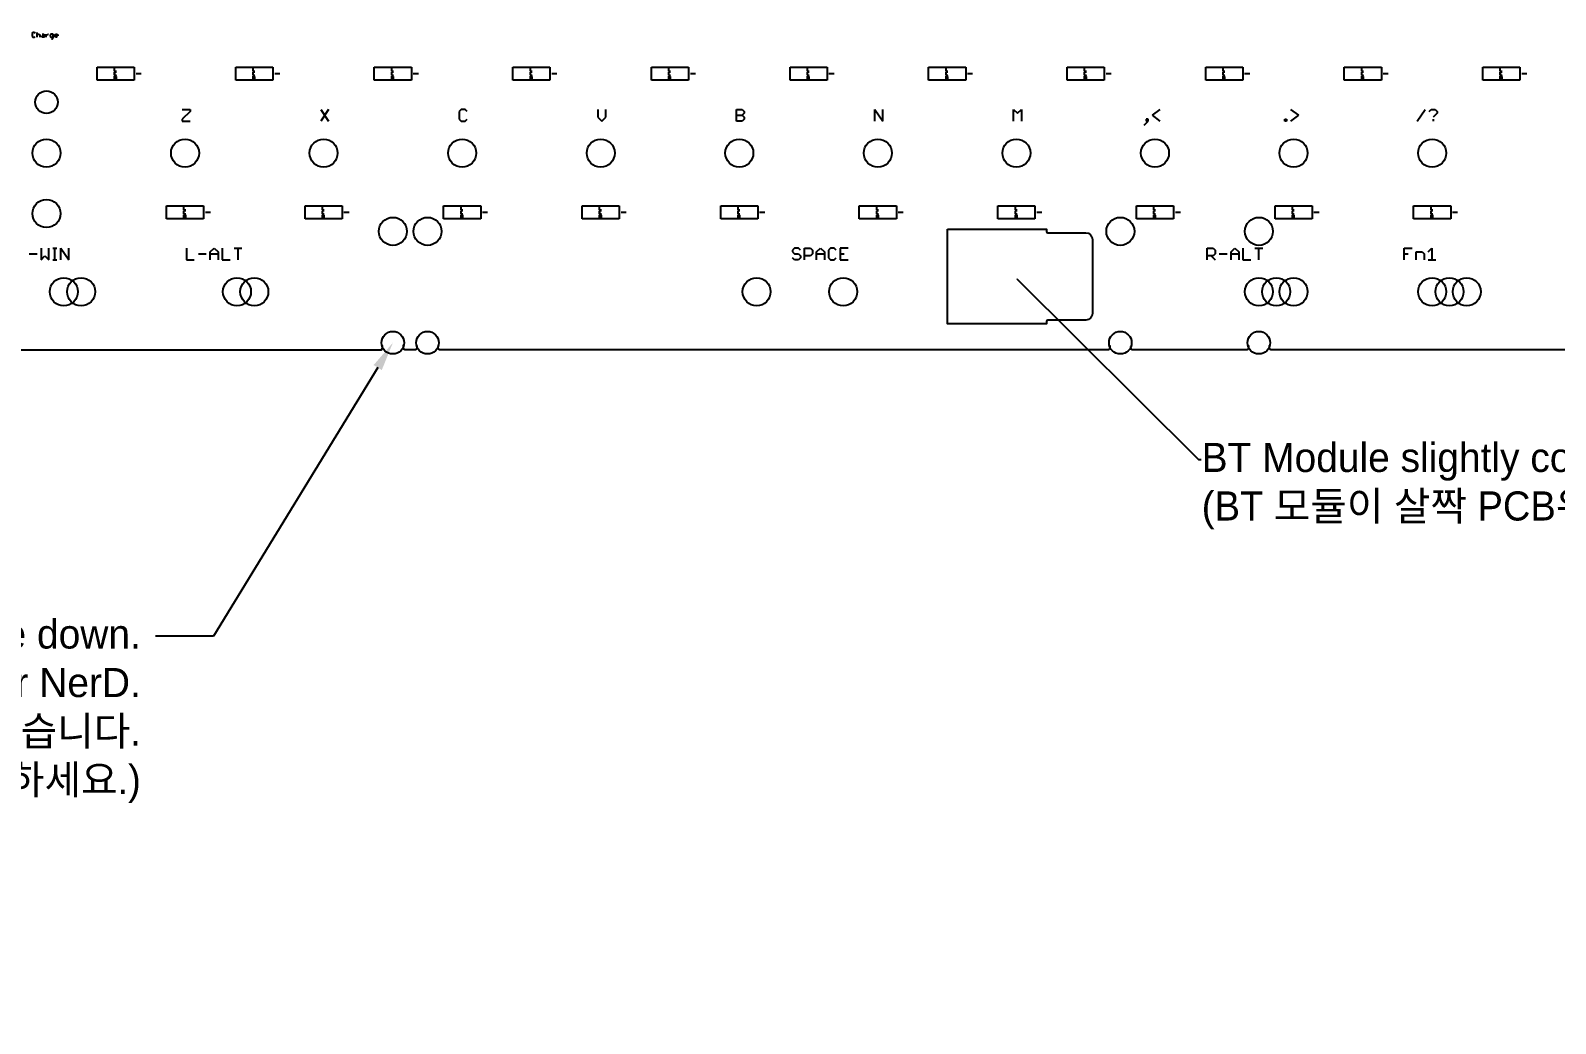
# Model space of a CAD drawing. Extents: x -204 to 409, y -450 to 97.
# Drawn here: x 21.6 to 231.3, y -176.7 to -40.3 of the extents above; entities that cross this region are included whole.
import ezdxf
from ezdxf import colors
from ezdxf.entities.mleader import LeaderData, LeaderLine
from ezdxf.math import Vec2, Vec3

# ---------------------------------------------------------------- set-up
doc = ezdxf.new("R2010")
doc.units = 0
doc.header["$MEASUREMENT"] = 0
doc.layers.get('0').update_dxf_attribs({"linetype": 'CONTINUOUS'})
for name, color, linetype in [('BT Module', 3, 'CONTINUOUS'), ('Key Name', 253, 'CONTINUOUS'), ('On-PCB LEDs', 6, 'CONTINUOUS'), ('OutLine', 7, 'CONTINUOUS'), ('Stabilizers', 1, 'CONTINUOUS'), ('Switches_ETC', 4, 'CONTINUOUS'), ('Switches_Winkey87', 2, 'CONTINUOUS')]:
    doc.layers.add(name, color=color, linetype=linetype)

msp = doc.modelspace()

# ---------------------------------------------------------------- linework, layer by layer
at = {"layer": 'BT Module'}
msp.add_lwpolyline([(147.7, -67.6), (161.2775, -67.6, -0.05608196), (161.3, -67.8), (161.3, -67.9, 0.41421356), (161.5, -68.1), (166.7, -68.1, -0.41421356), (167.6, -69), (167.6, -79.2, -0.41421356), (166.7, -80.1), (161.5, -80.1, 0.41421356), (161.3, -80.3), (161.3, -80.4, -0.05608196), (161.2775, -80.6), (147.7, -80.6)], format="xyb", close=True, dxfattribs=at)
at = {"layer": 'Key Name'}
for p, q in [((21.9437, -40.5948), (21.8354, -40.7031)), ((21.8354, -40.7031), (21.8354, -41.1363)), ((21.8354, -41.1363), (21.9437, -41.2446)), ((22.1603, -40.5948), (21.9437, -40.5948)), ((21.9437, -41.2446), (22.1603, -41.2446)), ((22.2686, -40.7031), (22.1603, -40.5948)), ((22.1603, -41.2446), (22.2686, -41.1363)), ((22.48, -40.5948), (22.48, -41.2446)), ((22.48, -40.9197), (22.5882, -40.8114)), ((22.5882, -40.8114), (22.8048, -40.8114)), ((22.8048, -40.8114), (22.9131, -40.9197)), ((22.9131, -40.9197), (22.9131, -41.2446)), ((23.1245, -41.1363), (23.2328, -41.028)), ((23.2328, -41.2446), (23.1245, -41.1363)), ((23.2328, -40.8114), (23.4494, -40.8114)), ((23.2328, -41.028), (23.5577, -41.028)), ((23.5577, -41.2446), (23.2328, -41.2446)), ((23.4494, -40.8114), (23.5577, -40.9197)), ((23.5577, -40.9197), (23.5577, -41.2446)), ((23.7691, -41.2446), (23.7691, -40.8114)), ((23.7691, -41.028), (23.9856, -40.8114)), ((23.9856, -40.8114), (24.0939, -40.8114)), ((24.4145, -40.8114), (24.3062, -40.9197)), ((24.3062, -40.9197), (24.3062, -41.1363)), ((24.3062, -41.1363), (24.4145, -41.2446)), ((24.7393, -40.8114), (24.4145, -40.8114)), ((24.4145, -41.2446), (24.7393, -41.2446)), ((24.5228, -41.4612), (24.6311, -41.4612)), ((24.6311, -41.4612), (24.7393, -41.3529)), ((24.7393, -41.3529), (24.7393, -40.8114)), ((24.9507, -40.9197), (25.059, -40.8114)), ((24.9507, -41.1363), (24.9507, -40.9197)), ((25.3839, -41.028), (24.9507, -41.028)), ((25.059, -41.2446), (24.9507, -41.1363)), ((25.059, -40.8114), (25.2756, -40.8114)), ((25.2756, -41.2446), (25.059, -41.2446)), ((25.2756, -40.8114), (25.3839, -40.9197)), ((25.3839, -40.9197), (25.3839, -41.028)), ((42.4615, -51.1443), (43.5462, -51.1443)), ((43.5462, -51.4155), (42.4615, -52.5001)), ((43.5462, -51.1443), (43.5462, -51.4155)), ((61.5115, -51.1443), (62.5962, -52.7713)), ((62.5962, -51.1443), (61.5115, -52.7713)), ((80.8327, -51.1443), (80.5615, -51.4155)), ((80.5615, -51.4155), (80.5615, -52.5001)), ((81.375, -51.1443), (80.8327, -51.1443)), ((81.6462, -51.4155), (81.375, -51.1443)), ((99.6115, -51.1443), (99.6115, -52.229)), ((99.6115, -52.229), (100.1539, -52.7713)), ((100.1539, -52.7713), (100.6962, -52.229)), ((100.6962, -52.229), (100.6962, -51.1443)), ((118.6615, -52.7713), (118.6615, -51.1443)), ((118.6615, -51.1443), (119.475, -51.1443)), ((118.6615, -51.9578), (119.475, -51.9578)), ((119.475, -51.1443), (119.7462, -51.4155)), ((119.7462, -51.6866), (119.475, -51.9578)), ((119.475, -51.9578), (119.7462, -52.229)), ((119.7462, -51.4155), (119.7462, -51.6866)), ((119.7462, -52.229), (119.7462, -52.5001)), ((137.7115, -52.7713), (137.7115, -51.1443)), ((137.7115, -51.1443), (138.7962, -52.7713)), ((138.7962, -52.7713), (138.7962, -51.1443)), ((156.7615, -52.7713), (156.7615, -51.1443)), ((156.7615, -51.1443), (157.3039, -51.6866)), ((157.3039, -51.6866), (157.8462, -51.1443)), ((157.8462, -51.1443), (157.8462, -52.7713)), ((176.8962, -51.1443), (175.8115, -51.9578)), ((175.8115, -51.9578), (176.8962, -52.7713)), ((194.8615, -51.1443), (195.9462, -51.9578)), ((195.9462, -51.9578), (194.8615, -52.7713)), ((212.2744, -52.7713), (213.359, -51.1443)), ((213.9115, -51.4155), (214.1827, -51.1443)), ((214.1827, -51.1443), (214.725, -51.1443)), ((214.9962, -51.6866), (214.4539, -52.229)), ((214.725, -51.1443), (214.9962, -51.4155)), ((214.9962, -51.4155), (214.9962, -51.6866)), ((42.4615, -52.5001), (42.4615, -52.7713)), ((42.4615, -52.7713), (43.5462, -52.7713)), ((80.5615, -52.5001), (80.8327, -52.7713)), ((80.8327, -52.7713), (81.375, -52.7713)), ((81.375, -52.7713), (81.6462, -52.5001)), ((119.475, -52.7713), (118.6615, -52.7713)), ((119.7462, -52.5001), (119.475, -52.7713)), ((174.7201, -53.3136), (175.2624, -52.7713)), ((175.2624, -52.5001), (174.9913, -52.5001)), ((174.9913, -52.5001), (174.9913, -52.7713)), ((174.9913, -52.7713), (175.2624, -52.7713)), ((175.2624, -52.7713), (175.2624, -52.5001)), ((194.043, -52.7713), (194.043, -52.5001)), ((194.043, -52.5001), (194.3141, -52.5001)), ((194.3141, -52.7713), (194.043, -52.7713)), ((194.3141, -52.5001), (194.3141, -52.7713)), ((214.4539, -52.5001), (214.4539, -52.7713)), ((21.427, -71.0078), (22.5117, -71.0078)), ((23.0642, -70.1943), (23.0642, -71.8213)), ((23.0642, -71.8213), (23.6065, -71.279)), ((23.6065, -71.279), (24.1488, -71.8213)), ((24.1488, -71.8213), (24.1488, -70.1943)), ((24.7013, -70.1943), (25.2437, -70.1943)), ((24.9725, -71.8213), (24.9725, -70.1943)), ((25.7928, -71.8213), (25.7928, -70.1943)), ((25.7928, -70.1943), (26.8774, -71.8213)), ((26.8774, -71.8213), (26.8774, -70.1943)), ((43.0567, -70.1943), (43.0567, -71.8213)), ((44.6938, -71.0078), (45.7785, -71.0078)), ((46.331, -70.7366), (46.8733, -70.1943)), ((46.331, -71.8213), (46.331, -70.7366)), ((46.331, -71.0078), (47.4156, -71.0078)), ((46.8733, -70.1943), (47.4156, -70.7366)), ((47.4156, -70.7366), (47.4156, -71.8213)), ((47.9681, -70.1943), (47.9681, -71.8213)), ((49.6053, -70.1943), (50.6899, -70.1943)), ((50.1476, -71.8213), (50.1476, -70.1943)), ((126.6716, -70.1943), (126.4004, -70.4655)), ((126.4004, -70.4655), (126.4004, -70.7366)), ((126.4004, -70.7366), (126.6716, -71.0078)), ((127.2139, -70.1943), (126.6716, -70.1943)), ((126.6716, -71.0078), (127.2139, -71.0078)), ((127.4851, -70.4655), (127.2139, -70.1943)), ((127.2139, -71.0078), (127.4851, -71.279)), ((127.4851, -71.279), (127.4851, -71.5501)), ((128.0376, -71.8213), (128.0376, -70.1943)), ((128.0376, -70.1943), (128.8511, -70.1943)), ((128.8511, -71.279), (128.0376, -71.279)), ((128.8511, -70.1943), (129.1222, -70.4655)), ((129.1222, -71.0078), (128.8511, -71.279)), ((129.1222, -70.4655), (129.1222, -71.0078)), ((129.6747, -70.7366), (130.217, -70.1943)), ((129.6747, -71.8213), (129.6747, -70.7366)), ((129.6747, -71.0078), (130.7594, -71.0078)), ((130.217, -70.1943), (130.7594, -70.7366)), ((130.7594, -70.7366), (130.7594, -71.8213)), ((131.583, -70.1943), (131.3119, -70.4655)), ((131.3119, -70.4655), (131.3119, -71.5501)), ((132.1254, -70.1943), (131.583, -70.1943)), ((132.3965, -70.4655), (132.1254, -70.1943)), ((134.0337, -70.1943), (132.949, -70.1943)), ((132.949, -70.1943), (132.949, -71.8213)), ((132.949, -71.0078), (133.4914, -71.0078)), ((183.3917, -71.8213), (183.3917, -70.1943)), ((183.3917, -70.1943), (184.2052, -70.1943)), ((184.2052, -71.279), (183.3917, -71.279)), ((183.934, -71.279), (184.4763, -71.8213)), ((184.2052, -70.1943), (184.4763, -70.4655)), ((184.4763, -71.0078), (184.2052, -71.279)), ((184.4763, -70.4655), (184.4763, -71.0078)), ((185.0288, -71.0078), (186.1135, -71.0078)), ((186.666, -70.7366), (187.2083, -70.1943)), ((186.666, -71.8213), (186.666, -70.7366)), ((186.666, -71.0078), (187.7506, -71.0078)), ((187.2083, -70.1943), (187.7506, -70.7366)), ((187.7506, -70.7366), (187.7506, -71.8213)), ((188.3031, -70.1943), (188.3031, -71.8213)), ((189.9403, -70.1943), (191.0249, -70.1943)), ((190.4826, -71.8213), (190.4826, -70.1943)), ((210.4785, -71.8213), (210.4785, -70.1943)), ((210.4785, -70.1943), (211.5631, -70.1943)), ((210.4785, -71.0078), (211.0208, -71.0078)), ((212.1156, -71.8213), (212.1156, -70.7366)), ((212.1156, -70.7366), (212.9291, -70.7366)), ((212.9291, -70.7366), (213.2003, -71.0078)), ((213.2003, -71.0078), (213.2003, -71.8213)), ((213.7528, -70.7366), (214.2951, -70.1943)), ((214.2951, -70.1943), (214.2951, -71.8213)), ((24.7013, -71.8213), (25.2437, -71.8213)), ((43.0567, -71.8213), (44.1413, -71.8213)), ((47.9681, -71.8213), (49.0528, -71.8213)), ((126.6716, -71.8213), (126.4004, -71.5501)), ((127.2139, -71.8213), (126.6716, -71.8213)), ((127.4851, -71.5501), (127.2139, -71.8213)), ((131.3119, -71.5501), (131.583, -71.8213)), ((131.583, -71.8213), (132.1254, -71.8213)), ((132.1254, -71.8213), (132.3965, -71.5501)), ((132.949, -71.8213), (134.0337, -71.8213)), ((188.3031, -71.8213), (189.3878, -71.8213)), ((213.7528, -71.8213), (214.8374, -71.8213))]:
    msp.add_line(p, q, dxfattribs=at)
at = {"layer": 'On-PCB LEDs'}
for p, q in [((30.7875, -47.125), (30.7875, -45.325)), ((30.7875, -45.325), (35.8875, -45.325)), ((33.143, -45.4498), (33.143, -45.8748)), ((33.143, -45.8748), (33.4263, -45.8748)), ((33.4263, -46.0123), (33.143, -46.0123)), ((33.143, -46.0123), (33.143, -46.4373)), ((35.8875, -45.325), (35.8875, -47.125)), ((49.8375, -47.125), (49.8375, -45.325)), ((49.8375, -45.325), (54.9375, -45.325)), ((52.193, -45.4498), (52.193, -45.8748)), ((52.193, -45.8748), (52.4763, -45.8748)), ((52.4763, -46.0123), (52.193, -46.0123)), ((52.193, -46.0123), (52.193, -46.4373)), ((54.9375, -45.325), (54.9375, -47.125)), ((68.8875, -47.125), (68.8875, -45.325)), ((68.8875, -45.325), (73.9875, -45.325)), ((71.243, -45.4498), (71.243, -45.8748)), ((71.243, -45.8748), (71.5263, -45.8748)), ((71.5263, -46.0123), (71.243, -46.0123)), ((71.243, -46.0123), (71.243, -46.4373)), ((73.9875, -45.325), (73.9875, -47.125)), ((87.9375, -47.125), (87.9375, -45.325)), ((87.9375, -45.325), (93.0375, -45.325)), ((90.293, -45.4498), (90.293, -45.8748)), ((90.293, -45.8748), (90.5763, -45.8748)), ((90.5763, -46.0123), (90.293, -46.0123)), ((90.293, -46.0123), (90.293, -46.4373)), ((93.0375, -45.325), (93.0375, -47.125)), ((106.9875, -47.125), (106.9875, -45.325)), ((106.9875, -45.325), (112.0875, -45.325)), ((109.343, -45.4498), (109.343, -45.8748)), ((109.343, -45.8748), (109.6263, -45.8748)), ((109.6263, -46.0123), (109.343, -46.0123)), ((109.343, -46.0123), (109.343, -46.4373)), ((112.0875, -45.325), (112.0875, -47.125)), ((126.0375, -47.125), (126.0375, -45.325)), ((126.0375, -45.325), (131.1375, -45.325)), ((128.393, -45.4498), (128.393, -45.8748)), ((128.393, -45.8748), (128.6763, -45.8748)), ((128.6763, -46.0123), (128.393, -46.0123)), ((128.393, -46.0123), (128.393, -46.4373)), ((131.1375, -45.325), (131.1375, -47.125)), ((145.0875, -47.125), (145.0875, -45.325)), ((145.0875, -45.325), (150.1875, -45.325)), ((147.443, -45.4498), (147.443, -45.8748)), ((147.443, -45.8748), (147.7263, -45.8748)), ((147.7263, -46.0123), (147.443, -46.0123)), ((147.443, -46.0123), (147.443, -46.4373)), ((150.1875, -45.325), (150.1875, -47.125)), ((164.1375, -47.125), (164.1375, -45.325)), ((164.1375, -45.325), (169.2375, -45.325)), ((166.493, -45.4498), (166.493, -45.8748)), ((166.493, -45.8748), (166.7763, -45.8748)), ((166.7763, -46.0123), (166.493, -46.0123)), ((166.493, -46.0123), (166.493, -46.4373)), ((169.2375, -45.325), (169.2375, -47.125)), ((183.1875, -47.125), (183.1875, -45.325)), ((183.1875, -45.325), (188.2875, -45.325)), ((185.543, -45.4498), (185.543, -45.8748)), ((185.543, -45.8748), (185.8263, -45.8748)), ((185.8263, -46.0123), (185.543, -46.0123)), ((185.543, -46.0123), (185.543, -46.4373)), ((188.2875, -45.325), (188.2875, -47.125)), ((202.2375, -47.125), (202.2375, -45.325)), ((202.2375, -45.325), (207.3375, -45.325)), ((204.593, -45.4498), (204.593, -45.8748)), ((204.593, -45.8748), (204.8763, -45.8748)), ((204.8763, -46.0123), (204.593, -46.0123)), ((204.593, -46.0123), (204.593, -46.4373)), ((207.3375, -45.325), (207.3375, -47.125)), ((221.2875, -47.125), (221.2875, -45.325)), ((221.2875, -45.325), (226.3875, -45.325)), ((223.643, -45.4498), (223.643, -45.8748)), ((223.643, -45.8748), (223.9263, -45.8748)), ((223.9263, -46.0123), (223.643, -46.0123)), ((223.643, -46.0123), (223.643, -46.4373)), ((226.3875, -45.325), (226.3875, -47.125)), ((35.8875, -47.125), (30.7875, -47.125)), ((33.143, -46.2248), (33.2847, -46.2248)), ((33.143, -46.4373), (33.4263, -46.4373)), ((33.143, -46.5748), (33.143, -46.9998)), ((33.3555, -46.5748), (33.143, -46.5748)), ((33.143, -46.9998), (33.3555, -46.9998)), ((33.4263, -46.6457), (33.3555, -46.5748)), ((33.3555, -46.9998), (33.4263, -46.929)), ((33.4263, -46.929), (33.4263, -46.6457)), ((36.1375, -46.225), (36.8375, -46.225)), ((54.9375, -47.125), (49.8375, -47.125)), ((52.193, -46.2248), (52.3347, -46.2248)), ((52.193, -46.4373), (52.4763, -46.4373)), ((52.193, -46.5748), (52.193, -46.9998)), ((52.4055, -46.5748), (52.193, -46.5748)), ((52.193, -46.9998), (52.4055, -46.9998)), ((52.4763, -46.6457), (52.4055, -46.5748)), ((52.4055, -46.9998), (52.4763, -46.929)), ((52.4763, -46.929), (52.4763, -46.6457)), ((55.1875, -46.225), (55.8875, -46.225)), ((73.9875, -47.125), (68.8875, -47.125)), ((71.243, -46.2248), (71.3847, -46.2248)), ((71.243, -46.4373), (71.5263, -46.4373)), ((71.243, -46.5748), (71.243, -46.9998)), ((71.4555, -46.5748), (71.243, -46.5748)), ((71.243, -46.9998), (71.4555, -46.9998)), ((71.5263, -46.6457), (71.4555, -46.5748)), ((71.4555, -46.9998), (71.5263, -46.929)), ((71.5263, -46.929), (71.5263, -46.6457)), ((74.2375, -46.225), (74.9375, -46.225)), ((93.0375, -47.125), (87.9375, -47.125)), ((90.293, -46.2248), (90.4347, -46.2248)), ((90.293, -46.4373), (90.5763, -46.4373)), ((90.293, -46.5748), (90.293, -46.9998)), ((90.5055, -46.5748), (90.293, -46.5748)), ((90.293, -46.9998), (90.5055, -46.9998)), ((90.5763, -46.6457), (90.5055, -46.5748)), ((90.5055, -46.9998), (90.5763, -46.929)), ((90.5763, -46.929), (90.5763, -46.6457)), ((93.2875, -46.225), (93.9875, -46.225)), ((112.0875, -47.125), (106.9875, -47.125)), ((109.343, -46.2248), (109.4847, -46.2248)), ((109.343, -46.4373), (109.6263, -46.4373)), ((109.343, -46.5748), (109.343, -46.9998)), ((109.5555, -46.5748), (109.343, -46.5748)), ((109.343, -46.9998), (109.5555, -46.9998)), ((109.6263, -46.6457), (109.5555, -46.5748)), ((109.5555, -46.9998), (109.6263, -46.929)), ((109.6263, -46.929), (109.6263, -46.6457)), ((112.3375, -46.225), (113.0375, -46.225)), ((131.1375, -47.125), (126.0375, -47.125)), ((128.393, -46.2248), (128.5347, -46.2248)), ((128.393, -46.4373), (128.6763, -46.4373)), ((128.393, -46.5748), (128.393, -46.9998)), ((128.6055, -46.5748), (128.393, -46.5748)), ((128.393, -46.9998), (128.6055, -46.9998)), ((128.6763, -46.6457), (128.6055, -46.5748)), ((128.6055, -46.9998), (128.6763, -46.929)), ((128.6763, -46.929), (128.6763, -46.6457)), ((131.3875, -46.225), (132.0875, -46.225)), ((150.1875, -47.125), (145.0875, -47.125)), ((147.443, -46.2248), (147.5847, -46.2248)), ((147.443, -46.4373), (147.7263, -46.4373)), ((147.443, -46.5748), (147.443, -46.9998)), ((147.6555, -46.5748), (147.443, -46.5748)), ((147.443, -46.9998), (147.6555, -46.9998)), ((147.7263, -46.6457), (147.6555, -46.5748)), ((147.6555, -46.9998), (147.7263, -46.929)), ((147.7263, -46.929), (147.7263, -46.6457)), ((150.4375, -46.225), (151.1375, -46.225)), ((169.2375, -47.125), (164.1375, -47.125)), ((166.493, -46.2248), (166.6347, -46.2248)), ((166.493, -46.4373), (166.7763, -46.4373)), ((166.493, -46.5748), (166.493, -46.9998)), ((166.7055, -46.5748), (166.493, -46.5748)), ((166.493, -46.9998), (166.7055, -46.9998)), ((166.7763, -46.6457), (166.7055, -46.5748)), ((166.7055, -46.9998), (166.7763, -46.929)), ((166.7763, -46.929), (166.7763, -46.6457)), ((169.4875, -46.225), (170.1875, -46.225)), ((188.2875, -47.125), (183.1875, -47.125)), ((185.543, -46.2248), (185.6847, -46.2248)), ((185.543, -46.4373), (185.8263, -46.4373)), ((185.543, -46.5748), (185.543, -46.9998)), ((185.7555, -46.5748), (185.543, -46.5748)), ((185.543, -46.9998), (185.7555, -46.9998)), ((185.8263, -46.6457), (185.7555, -46.5748)), ((185.7555, -46.9998), (185.8263, -46.929)), ((185.8263, -46.929), (185.8263, -46.6457)), ((188.5375, -46.225), (189.2375, -46.225)), ((207.3375, -47.125), (202.2375, -47.125)), ((204.593, -46.2248), (204.7347, -46.2248)), ((204.593, -46.4373), (204.8763, -46.4373)), ((204.593, -46.5748), (204.593, -46.9998)), ((204.8055, -46.5748), (204.593, -46.5748)), ((204.593, -46.9998), (204.8055, -46.9998)), ((204.8763, -46.6457), (204.8055, -46.5748)), ((204.8055, -46.9998), (204.8763, -46.929)), ((204.8763, -46.929), (204.8763, -46.6457)), ((207.5875, -46.225), (208.2875, -46.225)), ((226.3875, -47.125), (221.2875, -47.125)), ((223.643, -46.2248), (223.7847, -46.2248)), ((223.643, -46.4373), (223.9263, -46.4373)), ((223.643, -46.5748), (223.643, -46.9998)), ((223.8555, -46.5748), (223.643, -46.5748)), ((223.643, -46.9998), (223.8555, -46.9998)), ((223.9263, -46.6457), (223.8555, -46.5748)), ((223.8555, -46.9998), (223.9263, -46.929)), ((223.9263, -46.929), (223.9263, -46.6457)), ((226.6375, -46.225), (227.3375, -46.225)), ((40.3125, -66.175), (40.3125, -64.375)), ((40.3125, -64.375), (45.4125, -64.375)), ((42.668, -64.4998), (42.668, -64.9248)), ((42.668, -64.9248), (42.9513, -64.9248)), ((45.4125, -64.375), (45.4125, -66.175)), ((59.3625, -66.175), (59.3625, -64.375)), ((59.3625, -64.375), (64.4625, -64.375)), ((61.718, -64.4998), (61.718, -64.9248)), ((61.718, -64.9248), (62.0013, -64.9248)), ((64.4625, -64.375), (64.4625, -66.175)), ((78.4125, -66.175), (78.4125, -64.375)), ((78.4125, -64.375), (83.5125, -64.375)), ((80.768, -64.4998), (80.768, -64.9248)), ((80.768, -64.9248), (81.0513, -64.9248)), ((83.5125, -64.375), (83.5125, -66.175)), ((97.4625, -66.175), (97.4625, -64.375)), ((97.4625, -64.375), (102.5625, -64.375)), ((99.818, -64.4998), (99.818, -64.9248)), ((99.818, -64.9248), (100.1013, -64.9248)), ((102.5625, -64.375), (102.5625, -66.175)), ((116.5125, -66.175), (116.5125, -64.375)), ((116.5125, -64.375), (121.6125, -64.375)), ((118.868, -64.4998), (118.868, -64.9248)), ((118.868, -64.9248), (119.1513, -64.9248)), ((121.6125, -64.375), (121.6125, -66.175)), ((135.5625, -66.175), (135.5625, -64.375)), ((135.5625, -64.375), (140.6625, -64.375)), ((137.918, -64.4998), (137.918, -64.9248)), ((137.918, -64.9248), (138.2013, -64.9248)), ((140.6625, -64.375), (140.6625, -66.175)), ((154.6125, -66.175), (154.6125, -64.375)), ((154.6125, -64.375), (159.7125, -64.375)), ((156.968, -64.4998), (156.968, -64.9248)), ((156.968, -64.9248), (157.2513, -64.9248)), ((159.7125, -64.375), (159.7125, -66.175)), ((173.6625, -66.175), (173.6625, -64.375)), ((173.6625, -64.375), (178.7625, -64.375)), ((176.018, -64.4998), (176.018, -64.9248)), ((176.018, -64.9248), (176.3013, -64.9248)), ((178.7625, -64.375), (178.7625, -66.175)), ((192.7125, -66.175), (192.7125, -64.375)), ((192.7125, -64.375), (197.8125, -64.375)), ((195.068, -64.4998), (195.068, -64.9248)), ((195.068, -64.9248), (195.3513, -64.9248)), ((197.8125, -64.375), (197.8125, -66.175)), ((211.7625, -66.175), (211.7625, -64.375)), ((211.7625, -64.375), (216.8625, -64.375)), ((214.118, -64.4998), (214.118, -64.9248)), ((214.118, -64.9248), (214.4013, -64.9248)), ((216.8625, -64.375), (216.8625, -66.175)), ((45.4125, -66.175), (40.3125, -66.175)), ((42.9513, -65.0623), (42.668, -65.0623)), ((42.668, -65.0623), (42.668, -65.4873)), ((42.668, -65.2748), (42.8097, -65.2748)), ((42.668, -65.4873), (42.9513, -65.4873)), ((42.668, -65.6248), (42.668, -66.0498)), ((42.8805, -65.6248), (42.668, -65.6248)), ((42.668, -66.0498), (42.8805, -66.0498)), ((42.9513, -65.6957), (42.8805, -65.6248)), ((42.8805, -66.0498), (42.9513, -65.979)), ((42.9513, -65.979), (42.9513, -65.6957)), ((45.6625, -65.275), (46.3625, -65.275)), ((64.4625, -66.175), (59.3625, -66.175)), ((62.0013, -65.0623), (61.718, -65.0623)), ((61.718, -65.0623), (61.718, -65.4873)), ((61.718, -65.2748), (61.8597, -65.2748)), ((61.718, -65.4873), (62.0013, -65.4873)), ((61.718, -65.6248), (61.718, -66.0498)), ((61.9305, -65.6248), (61.718, -65.6248)), ((61.718, -66.0498), (61.9305, -66.0498)), ((62.0013, -65.6957), (61.9305, -65.6248)), ((61.9305, -66.0498), (62.0013, -65.979)), ((62.0013, -65.979), (62.0013, -65.6957)), ((64.7125, -65.275), (65.4125, -65.275)), ((83.5125, -66.175), (78.4125, -66.175)), ((81.0513, -65.0623), (80.768, -65.0623)), ((80.768, -65.0623), (80.768, -65.4873)), ((80.768, -65.2748), (80.9097, -65.2748)), ((80.768, -65.4873), (81.0513, -65.4873)), ((80.768, -65.6248), (80.768, -66.0498)), ((80.9805, -65.6248), (80.768, -65.6248)), ((80.768, -66.0498), (80.9805, -66.0498)), ((81.0513, -65.6957), (80.9805, -65.6248)), ((80.9805, -66.0498), (81.0513, -65.979)), ((81.0513, -65.979), (81.0513, -65.6957)), ((83.7625, -65.275), (84.4625, -65.275)), ((102.5625, -66.175), (97.4625, -66.175)), ((100.1013, -65.0623), (99.818, -65.0623)), ((99.818, -65.0623), (99.818, -65.4873)), ((99.818, -65.2748), (99.9597, -65.2748)), ((99.818, -65.4873), (100.1013, -65.4873)), ((99.818, -65.6248), (99.818, -66.0498)), ((100.0305, -65.6248), (99.818, -65.6248)), ((99.818, -66.0498), (100.0305, -66.0498)), ((100.1013, -65.6957), (100.0305, -65.6248)), ((100.0305, -66.0498), (100.1013, -65.979)), ((100.1013, -65.979), (100.1013, -65.6957)), ((102.8125, -65.275), (103.5125, -65.275)), ((121.6125, -66.175), (116.5125, -66.175)), ((119.1513, -65.0623), (118.868, -65.0623)), ((118.868, -65.0623), (118.868, -65.4873)), ((118.868, -65.2748), (119.0097, -65.2748)), ((118.868, -65.4873), (119.1513, -65.4873)), ((118.868, -65.6248), (118.868, -66.0498)), ((119.0805, -65.6248), (118.868, -65.6248)), ((118.868, -66.0498), (119.0805, -66.0498)), ((119.1513, -65.6957), (119.0805, -65.6248)), ((119.0805, -66.0498), (119.1513, -65.979)), ((119.1513, -65.979), (119.1513, -65.6957)), ((121.8625, -65.275), (122.5625, -65.275)), ((140.6625, -66.175), (135.5625, -66.175)), ((138.2013, -65.0623), (137.918, -65.0623)), ((137.918, -65.0623), (137.918, -65.4873)), ((137.918, -65.2748), (138.0597, -65.2748)), ((137.918, -65.4873), (138.2013, -65.4873)), ((137.918, -65.6248), (137.918, -66.0498)), ((138.1305, -65.6248), (137.918, -65.6248)), ((137.918, -66.0498), (138.1305, -66.0498)), ((138.2013, -65.6957), (138.1305, -65.6248)), ((138.1305, -66.0498), (138.2013, -65.979)), ((138.2013, -65.979), (138.2013, -65.6957)), ((140.9125, -65.275), (141.6125, -65.275)), ((159.7125, -66.175), (154.6125, -66.175)), ((157.2513, -65.0623), (156.968, -65.0623)), ((156.968, -65.0623), (156.968, -65.4873)), ((156.968, -65.2748), (157.1097, -65.2748)), ((156.968, -65.4873), (157.2513, -65.4873)), ((156.968, -65.6248), (156.968, -66.0498)), ((157.1805, -65.6248), (156.968, -65.6248)), ((156.968, -66.0498), (157.1805, -66.0498)), ((157.2513, -65.6957), (157.1805, -65.6248)), ((157.1805, -66.0498), (157.2513, -65.979)), ((157.2513, -65.979), (157.2513, -65.6957)), ((159.9625, -65.275), (160.6625, -65.275)), ((178.7625, -66.175), (173.6625, -66.175)), ((176.3013, -65.0623), (176.018, -65.0623)), ((176.018, -65.0623), (176.018, -65.4873)), ((176.018, -65.2748), (176.1597, -65.2748)), ((176.018, -65.4873), (176.3013, -65.4873)), ((176.018, -65.6248), (176.018, -66.0498)), ((176.2305, -65.6248), (176.018, -65.6248)), ((176.018, -66.0498), (176.2305, -66.0498)), ((176.3013, -65.6957), (176.2305, -65.6248)), ((176.2305, -66.0498), (176.3013, -65.979)), ((176.3013, -65.979), (176.3013, -65.6957)), ((179.0125, -65.275), (179.7125, -65.275)), ((197.8125, -66.175), (192.7125, -66.175)), ((195.3513, -65.0623), (195.068, -65.0623)), ((195.068, -65.0623), (195.068, -65.4873)), ((195.068, -65.2748), (195.2097, -65.2748)), ((195.068, -65.4873), (195.3513, -65.4873)), ((195.068, -65.6248), (195.068, -66.0498)), ((195.2805, -65.6248), (195.068, -65.6248)), ((195.068, -66.0498), (195.2805, -66.0498)), ((195.3513, -65.6957), (195.2805, -65.6248)), ((195.2805, -66.0498), (195.3513, -65.979)), ((195.3513, -65.979), (195.3513, -65.6957)), ((198.0625, -65.275), (198.7625, -65.275)), ((216.8625, -66.175), (211.7625, -66.175)), ((214.4013, -65.0623), (214.118, -65.0623)), ((214.118, -65.0623), (214.118, -65.4873)), ((214.118, -65.2748), (214.2597, -65.2748)), ((214.118, -65.4873), (214.4013, -65.4873)), ((214.118, -65.6248), (214.118, -66.0498)), ((214.3305, -65.6248), (214.118, -65.6248)), ((214.118, -66.0498), (214.3305, -66.0498)), ((214.4013, -65.6957), (214.3305, -65.6248)), ((214.3305, -66.0498), (214.4013, -65.979)), ((214.4013, -65.979), (214.4013, -65.6957)), ((217.1125, -65.275), (217.8125, -65.275))]:
    msp.add_line(p, q, dxfattribs=at)
at = {"layer": 'OutLine'}
for points in [[(274.2562, 32.7125, -0.41421356), (273.3562, 31.8125), (-6, 31.8125, 0.41421356), (-8, 29.8125), (-8, -46.4, -0.41421356), (-6.774, -47.626, -0.41421356), (-7.998, -48.85), (-8, -48.85), (-8, -82.2, 0.41421356), (-6, -84.2), (69.7, -84.2, 0.41421356), (70, -83.9), (70, -83.6)], [(282.9562, 32.7125, 0.41421356), (283.8562, 31.8125), (334.6125, 31.8125, -0.41421356), (336.6125, 29.8125), (336.6125, -82.2, -0.41421356), (334.6125, -84.2), (192.25, -84.2, -0.41421356), (191.95, -83.9), (191.95, -83.6)], [(74.75, -83.65), (74.75, -83.9, -0.41421356), (74.45, -84.2), (73.2, -84.2, -0.41421356), (72.9, -83.9), (72.9, -83.5)], [(170, -83.6), (170, -83.9, -0.41421356), (169.7, -84.2), (77.95, -84.2, -0.41421356), (77.65, -83.9), (77.65, -83.7)], [(189.05, -83.6), (189.05, -83.9, -0.41421356), (188.75, -84.2), (173.2, -84.2, -0.41421356), (172.9, -83.9), (172.9, -83.7)]]:
    msp.add_lwpolyline(points, format="xyb", dxfattribs=at)
at = {"layer": 'Stabilizers'}
for centre, radius in [((23.8125, -50.15), 1.55), ((23.8125, -65.45), 1.925), ((71.44, -67.9), 1.925), ((76.2, -67.9), 1.925), ((171.45, -67.9), 1.925), ((190.5, -67.9), 1.925), ((71.44, -83.2), 1.55), ((76.2, -83.2), 1.55), ((171.45, -83.2), 1.55), ((190.5, -83.2), 1.55)]:
    msp.add_circle(centre, radius, dxfattribs=at)
at = {"layer": 'Switches_ETC'}
for centre in [(23.8125, -57.15), (28.575, -76.2), (52.3875, -76.2), (190.5, -76.2), (195.2625, -76.2), (214.3125, -76.2), (219.075, -76.2)]:
    msp.add_circle(centre, 1.925, dxfattribs=at)
at = {"layer": 'Switches_Winkey87'}
for centre in [(42.8625, -57.15), (61.9125, -57.15), (80.9625, -57.15), (100.0125, -57.15), (119.0625, -57.15), (138.1125, -57.15), (157.1625, -57.15), (176.2125, -57.15), (195.2625, -57.15), (214.3125, -57.15), (26.1938, -76.2), (50.0063, -76.2), (121.4438, -76.2), (133.35, -76.2), (192.8813, -76.2), (216.6938, -76.2)]:
    msp.add_circle(centre, 1.925, dxfattribs=at)

# ---------------------------------------------------------------- leaders
ml = msp.add_multileader_mtext('Standard')
ml.set_content('{\\fGulim|b0|i0|c129|p50;\\C2;Yellow USB Conecctor is for A87 Compatible Housings, which requires its USB connector on the TOP of the PCB\\P노랑색으로 표시된 Connector 다이멘션은 USB를 TOP(A87호환)에 납땜했을 때 위치\\P\\C1;\\PRed USB Connector is for NS NerD housings, which requires USB Connector on the Bottom of the PCB\\P(빨간색으로 표시된 Connector 다이멘션은 USB를 BOTTOM에 납땜했을 때 위치)\\P\\PIf you design a new housing for this PCB, USB on the Bottom is strongly recommended for its easy replacement\\P(BOTTOM에 맞게 하우징 설계해야 USB커넥터 교체시 간단합니다.)}', color=256)
ml.set_leader_properties()
ml.build(insert=Vec2(0, 0))
ctx = ml.context
ctx.base_point, ctx.plane_origin = Vec3(-64.1994, 94.0472), Vec3(278.3369, 37.3072)
ctx.text_align_type = 2
notes = []
notes.append((ctx, [(0, (1, 1, 0), (236.9457, 94.0472), (-1, 0), 8, [(0, [(278.3369, 37.3072)], 0, []), (1, [(278.606, 40.1635)], 0, [])])]))
ctx.mtext.insert, ctx.mtext.alignment, ctx.mtext.flow_direction = Vec3(226.9457, 96.3322), 3, 5
at = {"layer": 'BT Module', "linetype": 'Continuous'}
ml = msp.add_multileader_mtext('Standard', dxfattribs=at)
ml.set_content('BT Module slightly come up out of the PCB, which needs about 0.7mm height of space on it.\\P({\\fGulim|b0|i0|c129|p50;BT 모듈이 살짝 PCB위로 튀어나옵니다. 대략 0.7mm 정도 튀어나오니 감안해서 보강판 설계하세요.)}', color=256)
ml.set_leader_properties()
ml.build(insert=Vec2(0, 0))
ml.multileader.update_dxf_attribs({"text_right_attachment_type": 6, "dogleg_length": 0.36, "arrow_head_size": 0.18})
ctx = ml.context
ctx.base_point, ctx.arrow_head_size, ctx.landing_gap_size, ctx.plane_origin = Vec3(182.5398, -99.2437), 0.18, 0.09, Vec3(157.0777, -74.3027)
ctx.right_attachment = 6
notes.append((ctx, [(0, (1, 1, 0), (182.1798, -99.2437), (1, 0), 0.36, [(0, [(157.0777, -74.3027)], 0, [])])]))
ctx.mtext.insert, ctx.mtext.flow_direction = Vec3(182.6298, -96.9587), 5
at = {"layer": 'Stabilizers'}
ml = msp.add_multileader_mtext('Standard', dxfattribs=at)
ml.set_content('Satabilizer for SpaceBar is upside down.\\PBe careful when designing a housing for NerD.\\P({\\fGulim|b0|i0|c129|p50;스페이스바 스태빌 상하 뒤집혀 있습니다.\\P하우징 설계시 실수하지 않도록 주의하세요.)}', color=256)
ml.set_leader_properties()
ml.build(insert=Vec2(0, 0))
ctx = ml.context
ctx.base_point, ctx.plane_origin = Vec3(-131.2125, -123.5022), Vec3(71.44, -83.1999)
ctx.text_align_type = 2
notes.append((ctx, [(1, (1, 1, 0), (46.7875, -123.5022), (-1, 0), 8, [(0, [(71.44, -83.1999)], 0, [])])]))
ctx.mtext.insert, ctx.mtext.alignment, ctx.mtext.flow_direction = Vec3(36.7875, -121.2172), 3, 5
for ctx, leaders in notes:
    for number, flags, end, landing, length, lines in leaders:
        leader = LeaderData()
        leader.index, (leader.has_last_leader_line, leader.has_dogleg_vector, leader.attachment_direction) = number, flags
        leader.last_leader_point, leader.dogleg_vector, leader.dogleg_length = Vec3(end), Vec3(landing), length
        for number, points, colour, breaks in lines:
            line = LeaderLine()
            line.index, line.vertices, line.color, line.breaks = number, Vec3.list(points), colors.encode_raw_color(colour), breaks
            leader.lines.append(line)
        ctx.leaders.append(leader)

doc.saveas('drawing.dxf')
